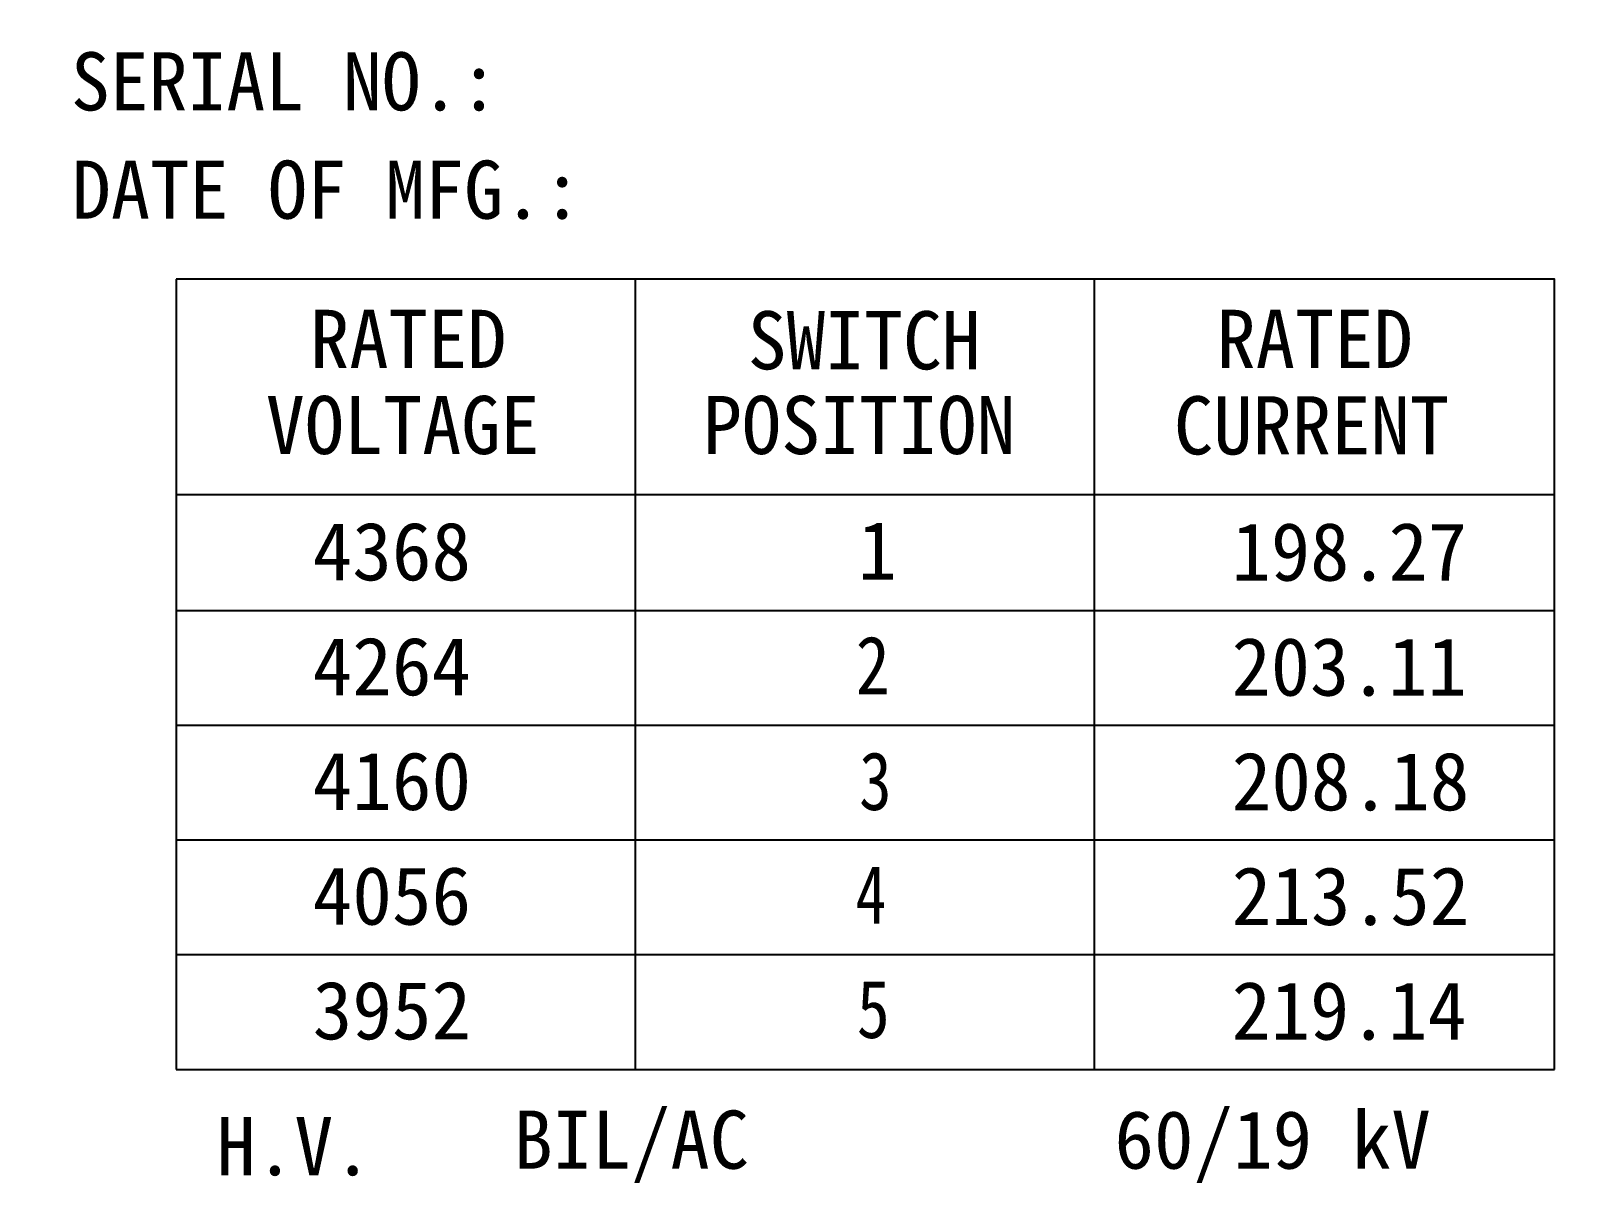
# Model space of a CAD drawing. Header units: millimetres. Extents: x -26542 to -511, y 85916 to 91363.
# Drawn here: x -1567 to -926, y 89599 to 90081 of the extents above; entities that cross this region are included whole.
import ezdxf

# ---------------------------------------------------------------- set-up
doc = ezdxf.new("R2010")
doc.units = ezdxf.units.MM
doc.layers.add('PDF_Geometry', color=7, linetype='Continuous')
doc.layers.add('PDF_Text', color=7, linetype='Continuous')
doc.styles.add('PDF FangSong', font='simfang.ttf')

msp = doc.modelspace()

# ---------------------------------------------------------------- linework, layer by layer
at = {"layer": 'PDF_Geometry', "lineweight": 25, "extrusion": (-0.004685415688226653, -0.01745240643729066, 0.9998367168639968)}
for points in [[(-25638.78542575671, 86911.8810645747), (-24269.0047676987, 87279.68363258941), (-23839.92481741821, 85681.69202576298), (-25209.70547547622, 85313.8894577478), (-25638.78542575671, 86911.8810645747)], [(-24786.07863296813, 86525.05708596017), (-24701.66715515323, 86210.68948854925)], [(-24153.44720382208, 86357.89313370874), (-24237.85868163523, 86672.26073111966), (-24786.07863296813, 86525.05708596017)], [(-24603.50944695075, 86574.07854713732), (-24519.09800415614, 86259.71108014183)], [(-24420.94040101266, 86623.10052999156), (-24336.52895821806, 86308.73306299979)], [(-24763.08221650391, 86439.41318562534), (-24214.86226516904, 86586.61683078483)], [(-24750.68903295207, 86393.25814322568), (-24202.46908161906, 86540.46178838937)], [(-24738.43351097335, 86347.61578392563), (-24190.21355964034, 86494.81942908932)], [(-24726.17802401294, 86301.97355504893), (-24177.95807268179, 86449.1772002047)], [(-24713.92253705638, 86256.3313261685), (-24165.7025857215, 86403.53497132799)], [(-24701.66705009597, 86210.6890972876), (-24153.44709876296, 86357.89274244756)]]:
    msp.add_lwpolyline(points, dxfattribs=at)

# ---------------------------------------------------------------- texts
at = {"layer": 'PDF_Text', "extrusion": (-0.004685415688226653, -0.01745240643729066, 0.9998367168639966), "char_height": 23.95730764712697, "attachment_point": 7, "text_direction": (0.999989020035304, 2.670086374223501e-14, 0.004686129408433803), "style": 'PDF FangSong'}
for s, insert in [('\\W0.981992;SERIAL NO.:', (-1550.631374098237, 90048.08864936279, 1564.545953412628)), ('\\W0.993144;RATED', (-1452.193725491914, 89942.4190973579, 1563.162760894054)), ('\\W0.980891;SWITCH', (-1271.900086804275, 89941.4609299479, 1563.990924435166)), ('\\W0.993144;RATED', (-1078.875214278192, 89942.4190973579, 1564.912198956845)), ('\\W0.988174;VOLTAGE', (-1470.398242363321, 89906.5570844463, 1562.451470598389)), ('\\W0.987833;POSITION', (-1290.378287540148, 89906.5570844463, 1563.295076665563)), ('\\W0.993883;CURRENT', (-1096.394870678188, 89906.42022509128, 1564.201729126056)), ('\\W0.985653;1', (-1226.579953468703, 89855.22753355699, 1562.698076716442)), ('\\W0.858812;2', (-1227.397514963304, 89808.00497862743, 1561.869963662473)), ('\\W0.824342;3', (-1226.024494230769, 89759.96081184689, 1561.037774627344)), ('\\W0.781747;4', (-1227.526668332488, 89713.55941307778, 1560.220786846257)), ('\\W0.834647;5', (-1226.975116509442, 89666.06253184192, 1559.394301268781)), ('\\W0.982224;H.V.', (-1490.634273685198, 89609.53202148806, 1557.171992209114))]:
    msp.add_mtext(s, dxfattribs=dict(at, insert=insert))
at = {"layer": 'PDF_Text', "extrusion": (-0.004685415688226654, -0.01745240643729067, 0.9998367168639968), "char_height": 23.95730764712697, "attachment_point": 7, "text_direction": (0.999989020035304, 2.670086374223501e-14, 0.004686129408433803), "style": 'PDF FangSong'}
for s, insert in [('{\\W0.991737;DATE OF MFG.:}', (-1550.353966764033, 90003.46672606189, 1563.76836627286)), ('{\\W1.000985;4368}', (-1451.091355997934, 89854.54338865355, 1561.634033753682)), ('{\\W0.991188;198.27}', (-1072.570835158403, 89854.40652929479, 1563.405460459267)), ('{\\W1.000985;4264}', (-1451.08748214224, 89807.18382247072, 1560.807378527716)), ('{\\W0.989441;203.11}', (-1072.566961302247, 89807.04696310824, 1562.57880523325)), ('{\\W1.000985;4160}', (-1451.083619455942, 89759.96081184689, 1559.983106861742)), ('{\\W1.001268;208.18}', (-1072.563098616181, 89759.82395248814, 1561.754533567393)), ('{\\W1.000985;4056}', (-1451.079756794679, 89712.73810502328, 1559.158840498581)), ('{\\W1.000985;213.52}', (-1072.559235954919, 89712.6012456608, 1560.930267204174)), ('{\\W1.000985;3952}', (-1451.075894096328, 89665.5149425012, 1558.334566181315)), ('{\\W0.989664;219.14}', (-1072.555373256335, 89665.37808314618, 1560.105992886849)), ('{\\W0.99165;BIL/AC}', (-1368.384655922659, 89606.79437860614, 1557.697089769412)), ('{\\W0.999637;60/19 kV}', (-1120.87408101097, 89606.79437860614, 1558.856969088811))]:
    msp.add_mtext(s, dxfattribs=dict(at, insert=insert))

doc.saveas('drawing.dxf')
